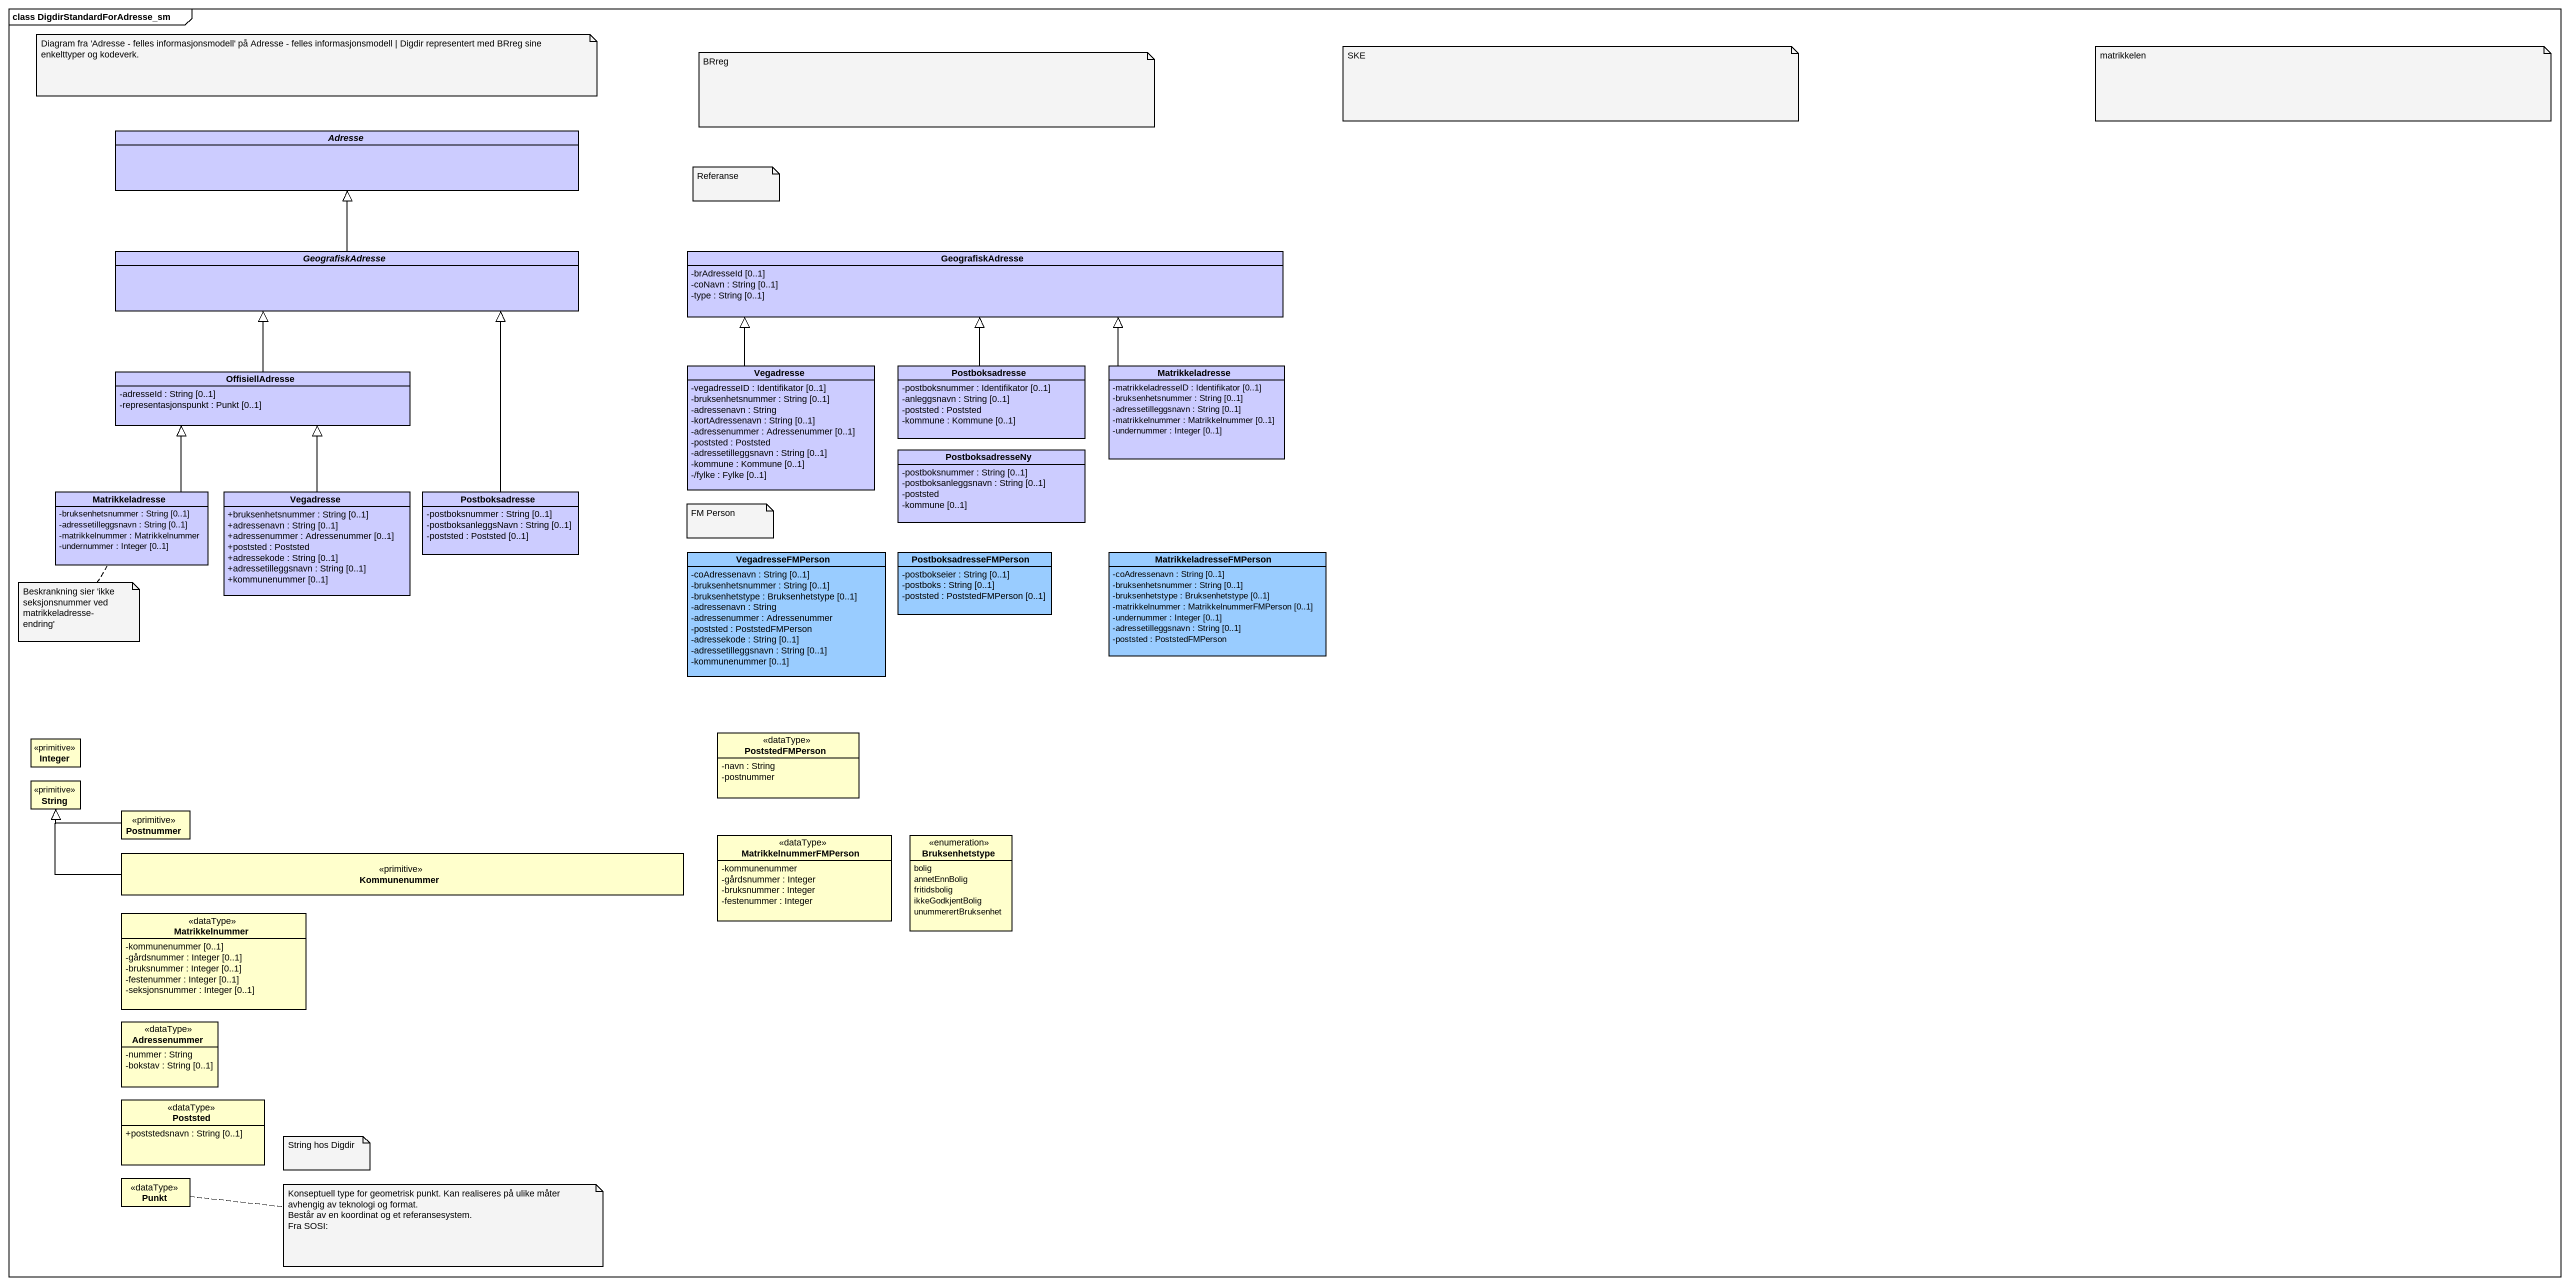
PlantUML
@startuml
mainframe class DigdirStandardForAdresse_sm
hide circle
hide empty members
skinparam classAttributeIconSize 0
abstract class Adresse #CCCCFF
abstract class GeografiskAdresse #CCCCFF
class "GeografiskAdresse" as GeografiskAdresse_2 #CCCCFF {
  -brAdresseId [0..1]
  -coNavn : String [0..1]
  -type : String [0..1]
}
class OffisiellAdresse #CCCCFF {
  -adresseId : String [0..1]
  -representasjonspunkt : Punkt [0..1]
}
class Vegadresse #CCCCFF {
  -vegadresseID : Identifikator [0..1]
  -bruksenhetsnummer : String [0..1]
  -adressenavn : String
  -kortAdressenavn : String [0..1]
  -adressenummer : Adressenummer [0..1]
  -poststed : Poststed
  -adressetilleggsnavn : String [0..1]
  -kommune : Kommune [0..1]
  -/fylke : Fylke [0..1]
}
class Postboksadresse #CCCCFF {
  -postboksnummer : Identifikator [0..1]
  -anleggsnavn : String [0..1]
  -poststed : Poststed
  -kommune : Kommune [0..1]
}
class Matrikkeladresse #CCCCFF {
  -matrikkeladresseID : Identifikator [0..1]
  -bruksenhetsnummer : String [0..1]
  -adressetilleggsnavn : String [0..1]
  -matrikkelnummer : Matrikkelnummer [0..1]
  -undernummer : Integer [0..1]
}
class PostboksadresseNy #CCCCFF {
  -postboksnummer : String [0..1]
  -postboksanleggsnavn : String [0..1]
  -poststed
  -kommune [0..1]
}
class "Matrikkeladresse" as Matrikkeladresse_2 #CCCCFF {
  -bruksenhetsnummer : String [0..1]
  -adressetilleggsnavn : String [0..1]
  -matrikkelnummer : Matrikkelnummer
  -undernummer : Integer [0..1]
}
class "Vegadresse" as Vegadresse_2 #CCCCFF {
  +bruksenhetsnummer : String [0..1]
  +adressenavn : String [0..1]
  +adressenummer : Adressenummer [0..1]
  +poststed : Poststed
  +adressekode : String [0..1]
  +adressetilleggsnavn : String [0..1]
  +kommunenummer [0..1]
}
class "Postboksadresse" as Postboksadresse_2 #CCCCFF {
  -postboksnummer : String [0..1]
  -postboksanleggsNavn : String [0..1]
  -poststed : Poststed [0..1]
}
class VegadresseFMPerson #99CCFF {
  -coAdressenavn : String [0..1]
  -bruksenhetsnummer : String [0..1]
  -bruksenhetstype : Bruksenhetstype [0..1]
  -adressenavn : String
  -adressenummer : Adressenummer
  -poststed : PoststedFMPerson
  -adressekode : String [0..1]
  -adressetilleggsnavn : String [0..1]
  -kommunenummer [0..1]
}
class PostboksadresseFMPerson #99CCFF {
  -postbokseier : String [0..1]
  -postboks : String [0..1]
  -poststed : PoststedFMPerson [0..1]
}
class MatrikkeladresseFMPerson #99CCFF {
  -coAdressenavn : String [0..1]
  -bruksenhetsnummer : String [0..1]
  -bruksenhetstype : Bruksenhetstype [0..1]
  -matrikkelnummer : MatrikkelnummerFMPerson [0..1]
  -undernummer : Integer [0..1]
  -adressetilleggsnavn : String [0..1]
  -poststed : PoststedFMPerson
}
class PoststedFMPerson <<dataType>> {
  -navn : String
  -postnummer
}
class Integer <<primitive>>
class String <<primitive>>
class Postnummer <<primitive>>
class MatrikkelnummerFMPerson <<dataType>> {
  -kommunenummer
  -gårdsnummer : Integer
  -bruksnummer : Integer
  -festenummer : Integer
}
enum Bruksenhetstype {
  bolig
  annetEnnBolig
  fritidsbolig
  ikkeGodkjentBolig
  unummerertBruksenhet
}
class Kommunenummer <<primitive>>
class Matrikkelnummer <<dataType>> {
  -kommunenummer [0..1]
  -gårdsnummer : Integer [0..1]
  -bruksnummer : Integer [0..1]
  -festenummer : Integer [0..1]
  -seksjonsnummer : Integer [0..1]
}
class Adressenummer <<dataType>> {
  -nummer : String
  -bokstav : String [0..1]
}
class Poststed <<dataType>> {
  +poststedsnavn : String [0..1]
}
class Punkt <<dataType>>
GeografiskAdresse -up-|> Adresse
OffisiellAdresse -up-|> GeografiskAdresse
Vegadresse -up-|> GeografiskAdresse_2
Postboksadresse -up-|> GeografiskAdresse_2
Matrikkeladresse -up-|> GeografiskAdresse_2
Matrikkeladresse_2 -up-|> OffisiellAdresse
Vegadresse_2 -up-|> OffisiellAdresse
Postboksadresse_2 -up-|> GeografiskAdresse
Postnummer -left-|> String
Kommunenummer -left-|> String
note as N1
  Diagram fra 'Adresse - felles informasjonsmodell' på Adresse - felles informasjonsmodell | Digdir representert med BRreg sine enkelttyper og kodeverk.
end note
note as N2
  BRreg
end note
note as N3
  SKE
end note
note as N4
  matrikkelen
end note
note as N5
  Referanse
end note
note as N6
  FM Person
end note
note bottom of Matrikkeladresse_2 : Beskrankning sier 'ikke seksjonsnummer ved matrikkeladresse-endring'
note as N8
  String hos Digdir
end note
note right of Punkt
  Konseptuell type for geometrisk punkt. Kan realiseres på ulike måter avhengig av teknologi og format.
  Består av en koordinat og et referansesystem.
  Fra SOSI:
end note
@enduml
